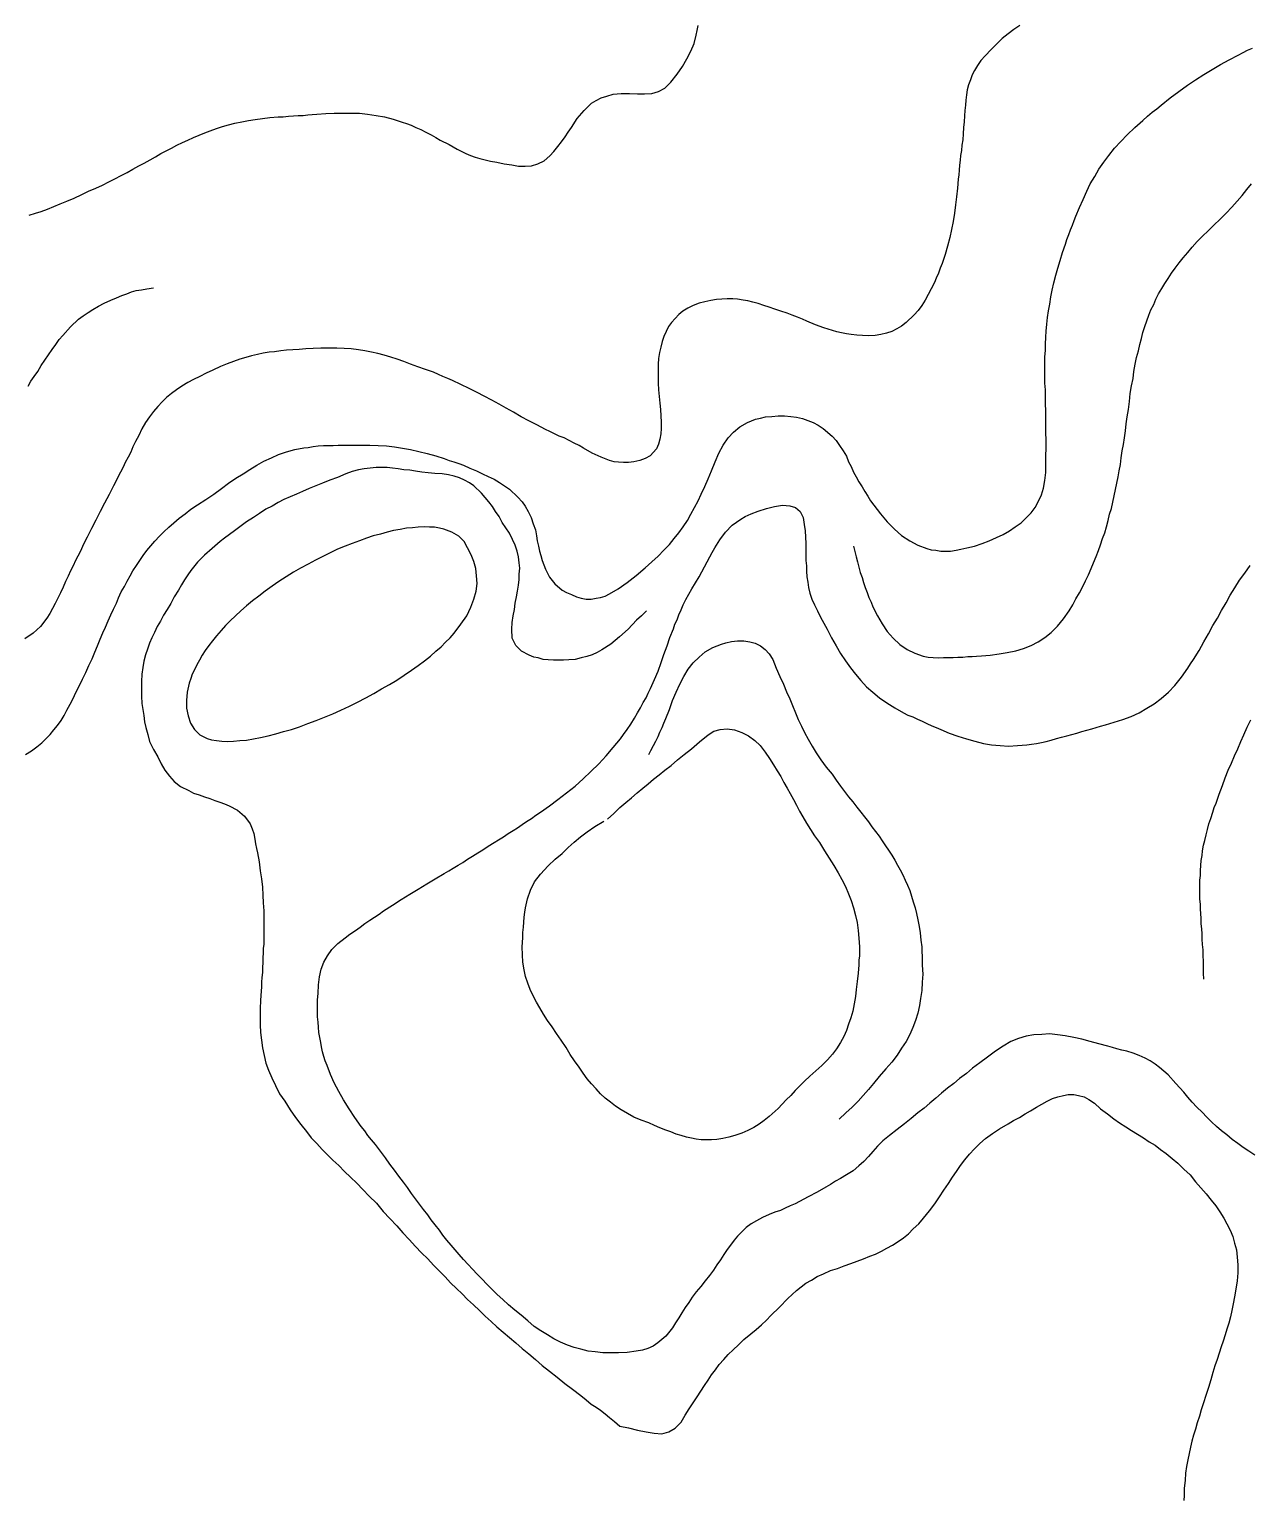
# Model space of a CAD drawing. Header units: inches. Extents: x 401374 to 405300, y 6332180 to 6336621.
# Drawn here: x 403869.3 to 404140.9, y 6333367.1 to 6333694.4 of the extents above; entities that cross this region are included whole.
import ezdxf

# ---------------------------------------------------------------- set-up
doc = ezdxf.new("R2010")
doc.units = ezdxf.units.IN
doc.header["$MEASUREMENT"] = 0

msp = doc.modelspace()

# ---------------------------------------------------------------- linework, layer by layer
for points in [[(404089.8, 6333695.3), (404088.5, 6333694.4), (404087.2, 6333693.5), (404085.9, 6333692.4), (404084.6, 6333691.2), (404083.4, 6333690), (404082.1, 6333688.6), (404081.1, 6333687.5), (404080.4, 6333686.4), (404079.7, 6333685.3), (404079.2, 6333684.3), (404078.8, 6333683.2), (404078.4, 6333682.1), (404078.1, 6333681), (404077.9, 6333679.9), (404077.8, 6333678.7), (404077.7, 6333677.6), (404077.6, 6333676.4), (404077.5, 6333675.2), (404077.4, 6333673.9), (404077.3, 6333672.6), (404077.2, 6333671.2), (404077.1, 6333669.9), (404076.9, 6333668.7), (404076.8, 6333667.5), (404076.6, 6333666.4), (404076.5, 6333665.3), (404076.4, 6333664.2), (404076.3, 6333663.1), (404076.2, 6333662.1), (404076.1, 6333661.1), (404075.9, 6333659.1), (404075.7, 6333657.2), (404075.5, 6333655.4), (404075.3, 6333653.5), (404075, 6333651.7), (404074.6, 6333649.9), (404074.2, 6333648.1), (404073.7, 6333646.2), (404073.2, 6333644.3), (404072.5, 6333642.3), (404072.1, 6333641.3), (404071.7, 6333640.2), (404071.2, 6333639.1), (404070.8, 6333638.1), (404070.1, 6333636.7), (404069.4, 6333635.4), (404068.7, 6333634.2), (404068, 6333633), (404067.2, 6333631.9), (404066.3, 6333630.9), (404064.5, 6333629.2), (404063.5, 6333628.4), (404062.4, 6333627.8), (404061.3, 6333627.2), (404060.1, 6333626.8), (404058.9, 6333626.5), (404057.6, 6333626.3), (404056.2, 6333626.2), (404054.8, 6333626.3), (404053.5, 6333626.4), (404052.3, 6333626.5), (404051.2, 6333626.7), (404050.1, 6333626.9), (404049.1, 6333627.1), (404048.1, 6333627.4), (404046.2, 6333628), (404044.3, 6333628.7), (404042.4, 6333629.5), (404041.4, 6333629.9), (404040.3, 6333630.4), (404039.1, 6333630.8), (404038, 6333631.3), (404036.6, 6333631.7), (404035.3, 6333632.2), (404034, 6333632.6), (404032.8, 6333633), (404031.6, 6333633.4), (404030.4, 6333633.7), (404029.3, 6333634), (404028.2, 6333634.2), (404027, 6333634.4), (404025.9, 6333634.5), (404024.7, 6333634.5), (404023.5, 6333634.4), (404022.3, 6333634.3), (404021, 6333634.1), (404019.7, 6333633.8), (404018.4, 6333633.5), (404017.1, 6333633), (404015.9, 6333632.4), (404014.8, 6333631.7), (404013.9, 6333631), (404012.3, 6333629.2), (404011.6, 6333628.3), (404011.1, 6333627.2), (404010.6, 6333626.1), (404010.2, 6333625), (404009.9, 6333623.7), (404009.6, 6333622.5), (404009.4, 6333621.2), (404009.3, 6333619.9), (404009.3, 6333618.5), (404009.3, 6333617.2), (404009.3, 6333615.7), (404009.4, 6333614.2), (404009.5, 6333612.7), (404009.7, 6333611.2), (404009.8, 6333609.8), (404009.9, 6333608.4), (404010, 6333607), (404010, 6333605.6), (404009.9, 6333604.4), (404009.7, 6333603.2), (404009.4, 6333602.1), (404008.9, 6333601.1), (404007.5, 6333599.5), (404006.4, 6333598.9), (404005.2, 6333598.5), (404003.9, 6333598.2), (404002.7, 6333598), (404001.6, 6333598), (404000.5, 6333598.1), (403999.5, 6333598.2), (403998.5, 6333598.5), (403996.6, 6333599.2), (403994.6, 6333600.1), (403992.7, 6333601.2), (403991.7, 6333601.8), (403990.6, 6333602.3), (403989.5, 6333602.9), (403988.4, 6333603.5), (403987.3, 6333603.9), (403986.2, 6333604.4), (403985.2, 6333604.9), (403984.2, 6333605.4), (403982.3, 6333606.4), (403980.5, 6333607.3), (403978.8, 6333608.2), (403977.1, 6333609.2), (403975.5, 6333610.1), (403973.9, 6333611), (403972.3, 6333611.9), (403970.6, 6333612.8), (403969, 6333613.6), (403967.2, 6333614.5), (403965.4, 6333615.4), (403963.5, 6333616.3), (403962.5, 6333616.7), (403961.4, 6333617.2), (403960.4, 6333617.6), (403959.3, 6333618.1), (403957.5, 6333618.7), (403955.8, 6333619.3), (403954.2, 6333619.9), (403952.7, 6333620.5), (403951.2, 6333621), (403949.8, 6333621.5), (403948.3, 6333621.9), (403946.9, 6333622.3), (403945.5, 6333622.6), (403944, 6333622.9), (403942.6, 6333623.1), (403941, 6333623.3), (403939.4, 6333623.4), (403937.8, 6333623.5), (403936, 6333623.5), (403934.2, 6333623.5), (403932.5, 6333623.4), (403930.9, 6333623.3), (403929.4, 6333623.2), (403928, 6333623.1), (403926.6, 6333623), (403925.3, 6333622.9), (403923.9, 6333622.7), (403922.7, 6333622.6), (403921.4, 6333622.4), (403920.1, 6333622.1), (403918.8, 6333621.8), (403917.5, 6333621.4), (403916.2, 6333621), (403914.8, 6333620.5), (403913.4, 6333620), (403911.9, 6333619.4), (403910.2, 6333618.6), (403908.7, 6333617.9), (403907.3, 6333617.2), (403905.9, 6333616.5), (403904.6, 6333615.8), (403903.3, 6333615), (403902.1, 6333614.2), (403901, 6333613.4), (403899.9, 6333612.5), (403898.9, 6333611.5), (403897.9, 6333610.5), (403897, 6333609.4), (403896.1, 6333608.2), (403895.2, 6333606.9), (403894.4, 6333605.5), (403893.7, 6333604), (403893, 6333602.7), (403892.4, 6333601.5), (403891.9, 6333600.3), (403891.3, 6333599.2), (403890.7, 6333598), (403890.2, 6333597), (403889.6, 6333595.9), (403889.1, 6333594.9), (403888.6, 6333593.8), (403888.1, 6333592.8), (403887.1, 6333590.9), (403886.1, 6333589), (403885.1, 6333587.1), (403884.1, 6333585.2), (403883.2, 6333583.3), (403882.2, 6333581.4), (403881.7, 6333580.4), (403881.2, 6333579.3), (403880.7, 6333578.3), (403880.1, 6333577.2), (403879.6, 6333576.2), (403879.1, 6333575), (403878.5, 6333573.9), (403878, 6333572.7), (403877.4, 6333571.5), (403876.9, 6333570.3), (403876.3, 6333569), (403875.7, 6333567.8), (403875.1, 6333566.6), (403874.5, 6333565.5), (403873.9, 6333564.4), (403873.2, 6333563.4), (403871.8, 6333561.5), (403870.2, 6333560), (403868.3, 6333558.8)], [(403869.3, 6333653.1), (403870.7, 6333653.5), (403872, 6333653.9), (403873.4, 6333654.4), (403874.8, 6333655), (403876.2, 6333655.6), (403877.7, 6333656.2), (403879.3, 6333656.9), (403881, 6333657.7), (403882.5, 6333658.4), (403884.1, 6333659.1), (403885.6, 6333659.8), (403887, 6333660.5), (403888.4, 6333661.2), (403889.8, 6333661.9), (403891.1, 6333662.6), (403892.4, 6333663.3), (403893.7, 6333664.1), (403894.9, 6333664.7), (403896.2, 6333665.4), (403897.4, 6333666.1), (403898.6, 6333666.8), (403899.8, 6333667.4), (403901, 6333668), (403902.2, 6333668.7), (403903.4, 6333669.3), (403904.6, 6333669.8), (403905.9, 6333670.4), (403907.1, 6333670.9), (403908.4, 6333671.4), (403909.6, 6333671.9), (403911, 6333672.4), (403912.3, 6333672.8), (403913.7, 6333673.2), (403915.1, 6333673.6), (403916.6, 6333673.9), (403918.1, 6333674.2), (403919.6, 6333674.4), (403921.2, 6333674.6), (403922.9, 6333674.8), (403924.7, 6333675), (403925.8, 6333675), (403927, 6333675.1), (403928.1, 6333675.2), (403929.2, 6333675.3), (403930.3, 6333675.3), (403931.3, 6333675.4), (403932.3, 6333675.5), (403933.3, 6333675.6), (403935.3, 6333675.7), (403937.2, 6333675.8), (403939.1, 6333675.8), (403941, 6333675.8), (403942.8, 6333675.8), (403944.6, 6333675.6), (403946.5, 6333675.3), (403948.4, 6333675), (403950.3, 6333674.5), (403952.3, 6333673.8), (403953.3, 6333673.5), (403954.3, 6333673.1), (403955.4, 6333672.6), (403956.5, 6333672.2), (403957.6, 6333671.6), (403958.8, 6333671), (403959.8, 6333670.4), (403960.8, 6333669.8), (403962.8, 6333668.8), (403964.6, 6333667.8), (403966.5, 6333666.8), (403967.5, 6333666.4), (403968.6, 6333666), (403969.6, 6333665.7), (403970.8, 6333665.4), (403972, 6333665.1), (403973.4, 6333664.9), (403975, 6333664.5), (403976.7, 6333664.3), (403978.2, 6333664), (403979.7, 6333664), (403981.1, 6333664.1), (403982.5, 6333664.5), (403983.9, 6333665.2), (403985.2, 6333666.3), (403986.1, 6333667.3), (403987, 6333668.4), (403987.8, 6333669.4), (403988.6, 6333670.5), (403989.3, 6333671.6), (403990, 6333672.6), (403991.3, 6333674.6), (403992.8, 6333676.4), (403994.5, 6333678), (403995.5, 6333678.6), (403996.6, 6333679.2), (403997.9, 6333679.6), (403999.3, 6333680), (404001.1, 6333680.2), (404002.9, 6333680.2), (404004.7, 6333680.1), (404006.3, 6333680.1), (404007.9, 6333680.2), (404009.4, 6333680.6), (404010.8, 6333681.4), (404012.1, 6333682.7), (404013.5, 6333684.5), (404014.7, 6333686.2), (404015.7, 6333687.9), (404016.6, 6333689.6), (404017.3, 6333691.3), (404017.8, 6333693.2), (404018, 6333694.2), (404018.2, 6333695.3)], [(403868.5, 6333533), (403869.8, 6333533.8), (403871, 6333534.7), (403872.1, 6333535.6), (403874, 6333537.5), (403874.8, 6333538.5), (403875.6, 6333539.5), (403876.4, 6333540.6), (403877.1, 6333541.7), (403877.7, 6333542.9), (403878.4, 6333544.2), (403879.1, 6333545.5), (403879.7, 6333546.8), (403880.4, 6333548.2), (403881.2, 6333549.8), (403881.9, 6333551.3), (403882.6, 6333552.8), (403883.3, 6333554.3), (403883.9, 6333555.8), (403884.5, 6333557.2), (403885.1, 6333558.7), (403885.7, 6333560.1), (403886.3, 6333561.4), (403886.9, 6333562.8), (403887.5, 6333564.1), (403888.1, 6333565.4), (403888.7, 6333566.7), (403889.2, 6333567.9), (403889.8, 6333569.2), (403890.5, 6333570.4), (403891.1, 6333571.6), (403891.8, 6333572.8), (403892.4, 6333573.9), (403893.2, 6333575.1), (403893.9, 6333576.2), (403894.7, 6333577.3), (403895.5, 6333578.4), (403896.4, 6333579.5), (403897.3, 6333580.5), (403898.3, 6333581.6), (403899.3, 6333582.6), (403900.4, 6333583.6), (403901.5, 6333584.6), (403902.7, 6333585.6), (403904, 6333586.6), (403905.3, 6333587.6), (403906.8, 6333588.6), (403908.6, 6333589.8), (403910.4, 6333591), (403912.1, 6333592.2), (403913.7, 6333593.4), (403915.3, 6333594.5), (403916.9, 6333595.5), (403918.4, 6333596.5), (403920, 6333597.4), (403921.5, 6333598.3), (403923.2, 6333599.1), (403924.8, 6333599.8), (403926.6, 6333600.4), (403928.4, 6333600.9), (403930.4, 6333601.3), (403931.4, 6333601.4), (403932.5, 6333601.6), (403933.6, 6333601.7), (403934.8, 6333601.8), (403935.9, 6333601.8), (403937, 6333601.8), (403938.1, 6333601.9), (403939.2, 6333601.9), (403940.2, 6333601.9), (403941.3, 6333601.9), (403943.2, 6333601.9), (403945.1, 6333601.9), (403947, 6333601.8), (403948.8, 6333601.7), (403950.6, 6333601.5), (403952.4, 6333601.2), (403954.2, 6333600.9), (403956, 6333600.5), (403957.9, 6333600), (403959.8, 6333599.5), (403961.7, 6333598.9), (403962.8, 6333598.5), (403963.8, 6333598.2), (403964.9, 6333597.8), (403966, 6333597.4), (403967.4, 6333596.8), (403968.9, 6333596.2), (403970.2, 6333595.5), (403971.5, 6333594.9), (403972.8, 6333594.3), (403974, 6333593.6), (403975.1, 6333592.8), (403976.2, 6333592.1), (403978.1, 6333590.3), (403979, 6333589.3), (403979.7, 6333588.3), (403980.4, 6333587.1), (403981, 6333585.8), (403981.5, 6333584.4), (403982, 6333583), (403982.2, 6333581.7), (403982.4, 6333580.6), (403982.7, 6333579.4), (403982.9, 6333578.3), (403983.2, 6333577.3), (403983.5, 6333576.2), (403984.2, 6333574.3), (403985.1, 6333572.5), (403986.3, 6333571), (403987.9, 6333569.6), (403988.9, 6333569.1), (403990, 6333568.6), (403991.1, 6333568.1), (403992.2, 6333567.8), (403993.3, 6333567.6), (403994.4, 6333567.6), (403995.5, 6333567.8), (403996.5, 6333568), (403997.5, 6333568.3), (403998.5, 6333568.8), (404000.4, 6333569.9), (404002.4, 6333571.3), (404004.4, 6333572.9), (404006.4, 6333574.6), (404007.9, 6333575.9), (404009.3, 6333577.2), (404010.6, 6333578.5), (404011.8, 6333579.8), (404012.9, 6333581.1), (404013.9, 6333582.4), (404014.9, 6333583.7), (404015.8, 6333585.1), (404016.6, 6333586.5), (404017.4, 6333588), (404018.2, 6333589.5), (404018.9, 6333591), (404019.7, 6333592.7), (404020.4, 6333594.4), (404021.2, 6333596.2), (404022, 6333598.2), (404022.8, 6333600.1), (404023.8, 6333601.9), (404024.9, 6333603.5), (404026.1, 6333604.8), (404027.5, 6333606), (404029.2, 6333606.9), (404031, 6333607.7), (404032.1, 6333607.9), (404033.2, 6333608.2), (404034.6, 6333608.3), (404036, 6333608.4), (404037.4, 6333608.4), (404038.8, 6333608.3), (404040.1, 6333608.1), (404041.4, 6333607.8), (404042.6, 6333607.4), (404043.8, 6333606.9), (404044.9, 6333606.3), (404046, 6333605.6), (404048, 6333603.9), (404048.9, 6333602.9), (404049.7, 6333601.8), (404050.5, 6333600.6), (404051.2, 6333599.4), (404051.7, 6333598.2), (404052.3, 6333597.1), (404052.8, 6333595.9), (404053.4, 6333594.8), (404054, 6333593.7), (404054.7, 6333592.6), (404055.3, 6333591.6), (404056, 6333590.5), (404056.6, 6333589.5), (404057.3, 6333588.5), (404058.8, 6333586.6), (404060.3, 6333584.8), (404061.9, 6333583.2), (404063.5, 6333581.8), (404065.3, 6333580.6), (404067.1, 6333579.6), (404069.1, 6333578.9), (404070.1, 6333578.6), (404071.1, 6333578.5), (404072.2, 6333578.3), (404073.3, 6333578.3), (404074.4, 6333578.3), (404075.6, 6333578.5), (404076.7, 6333578.7), (404078, 6333579), (404079.7, 6333579.4), (404081.4, 6333580), (404083, 6333580.6), (404084.6, 6333581.3), (404086.1, 6333582), (404087.5, 6333582.8), (404088.8, 6333583.7), (404090.1, 6333584.6), (404091.2, 6333585.7), (404092.3, 6333586.8), (404093.2, 6333588), (404093.9, 6333589.3), (404094.6, 6333590.8), (404095.1, 6333592.3), (404095.4, 6333594), (404095.6, 6333595.8), (404095.6, 6333597.6), (404095.6, 6333599.5), (404095.7, 6333601.2), (404095.7, 6333603), (404095.6, 6333604.7), (404095.6, 6333606.3), (404095.6, 6333607.9), (404095.6, 6333609.5), (404095.5, 6333611.1), (404095.5, 6333612.6), (404095.5, 6333614.2), (404095.4, 6333615.7), (404095.4, 6333617.1), (404095.4, 6333618.6), (404095.4, 6333620.1), (404095.4, 6333621.5), (404095.5, 6333623), (404095.5, 6333624.4), (404095.6, 6333625.9), (404095.7, 6333627.3), (404095.8, 6333628.8), (404096, 6333630.3), (404096.2, 6333631.8), (404096.5, 6333633.3), (404096.7, 6333634.9), (404097, 6333636.4), (404097.4, 6333638), (404097.8, 6333639.7), (404098.3, 6333641.3), (404098.8, 6333643), (404099.3, 6333644.8), (404100, 6333646.6), (404100.3, 6333647.7), (404100.7, 6333648.8), (404101.1, 6333649.8), (404101.5, 6333650.9), (404101.9, 6333651.9), (404102.3, 6333652.9), (404103.1, 6333654.8), (404103.9, 6333656.6), (404104.7, 6333658.4), (404105.5, 6333660.1), (404106.5, 6333661.7), (404107.4, 6333663.3), (404108.5, 6333664.9), (404109.6, 6333666.4), (404110.9, 6333668), (404112.3, 6333669.5), (404113.7, 6333671), (404115.4, 6333672.6), (404117.2, 6333674.2), (404118.2, 6333675.1), (404119.3, 6333676), (404120.3, 6333676.8), (404121.3, 6333677.6), (404123.3, 6333679.2), (404125.2, 6333680.6), (404127.1, 6333682), (404128.9, 6333683.2), (404130.8, 6333684.4), (404132.6, 6333685.5), (404134.5, 6333686.6), (404136.4, 6333687.7), (404138.4, 6333688.7), (404139.5, 6333689.3), (404140.5, 6333689.8), (404141.6, 6333690.3)], [(404052.8, 6333579.4), (404053.1, 6333578.2), (404053.4, 6333577), (404053.7, 6333575.9), (404054, 6333574.7), (404054.3, 6333573.5), (404054.7, 6333572.4), (404055, 6333571.3), (404055.4, 6333570.2), (404055.8, 6333569.1), (404056.2, 6333568), (404056.7, 6333566.9), (404057.1, 6333565.9), (404058.1, 6333563.9), (404059.2, 6333562.1), (404060.3, 6333560.4), (404061.6, 6333558.9), (404063.1, 6333557.5), (404064.7, 6333556.4), (404066.4, 6333555.6), (404068.3, 6333554.9), (404069.4, 6333554.7), (404070.5, 6333554.6), (404071.6, 6333554.5), (404072.8, 6333554.6), (404073.9, 6333554.6), (404075, 6333554.6), (404076, 6333554.7), (404077.1, 6333554.7), (404078.2, 6333554.8), (404079.2, 6333554.8), (404080.2, 6333554.9), (404081.3, 6333555), (404083.2, 6333555.1), (404085.2, 6333555.4), (404087, 6333555.7), (404088.9, 6333556.1), (404090.6, 6333556.6), (404092.3, 6333557.3), (404093.9, 6333558.1), (404095.4, 6333559.1), (404096.8, 6333560.2), (404098.2, 6333561.6), (404099.5, 6333563.2), (404100.8, 6333565), (404101.6, 6333566.3), (404102.3, 6333567.7), (404103.1, 6333569), (404103.8, 6333570.4), (404104.4, 6333571.7), (404105.1, 6333573), (404105.7, 6333574.4), (404106.2, 6333575.7), (404106.8, 6333577.1), (404107.3, 6333578.4), (404107.8, 6333579.7), (404108.2, 6333581.1), (404108.7, 6333582.4), (404109.1, 6333583.7), (404109.5, 6333585.1), (404109.8, 6333586.5), (404110.2, 6333587.8), (404110.5, 6333589.2), (404110.8, 6333590.6), (404111.1, 6333592), (404111.4, 6333593.4), (404111.7, 6333594.8), (404111.9, 6333596.2), (404112.2, 6333597.6), (404112.4, 6333599.1), (404112.6, 6333600.6), (404112.9, 6333602), (404113.1, 6333603.5), (404113.3, 6333605.1), (404113.5, 6333606.6), (404113.7, 6333608.2), (404114, 6333609.8), (404114.2, 6333611.6), (404114.4, 6333613.4), (404114.7, 6333615.1), (404115, 6333616.7), (404115.2, 6333618.3), (404115.5, 6333619.9), (404115.8, 6333621.4), (404116.2, 6333622.9), (404116.5, 6333624.3), (404116.9, 6333625.6), (404117.2, 6333627), (404117.6, 6333628.3), (404118.1, 6333629.6), (404118.5, 6333630.8), (404119, 6333632), (404119.6, 6333633.2), (404120.1, 6333634.4), (404120.7, 6333635.6), (404121.4, 6333636.8), (404122.1, 6333637.9), (404122.8, 6333639), (404123.6, 6333640.2), (404124.4, 6333641.3), (404125.3, 6333642.5), (404126.2, 6333643.6), (404127.2, 6333644.8), (404128.2, 6333646), (404129.3, 6333647.2), (404130.5, 6333648.4), (404131.7, 6333649.6), (404133, 6333650.9), (404134.4, 6333652.2), (404135.7, 6333653.5), (404137, 6333654.9), (404138.2, 6333656.2), (404139.3, 6333657.5), (404140.3, 6333658.8), (404141.4, 6333660.1)], [(403869.1, 6333615), (403869.7, 6333616.1), (403870.4, 6333617.2), (403871.2, 6333618.3), (403872, 6333619.6), (403872.8, 6333620.8), (403873.6, 6333622), (403874.4, 6333623.2), (403875.2, 6333624.3), (403876, 6333625.4), (403876.8, 6333626.3), (403878.5, 6333628.2), (403880.3, 6333629.9), (403881.3, 6333630.7), (403882.4, 6333631.4), (403883.5, 6333632.1), (403884.7, 6333632.8), (403886, 6333633.5), (403887.5, 6333634.2), (403888.7, 6333634.7), (403889.9, 6333635.2), (403891, 6333635.6), (403892.1, 6333636), (403893.1, 6333636.3), (403894.3, 6333636.5), (403895.5, 6333636.7), (403897, 6333636.9)], [(404006.7, 6333565), (404005.6, 6333563.9), (404004.5, 6333562.9), (404002.6, 6333560.9), (404000.7, 6333559.2), (403998.8, 6333557.6), (403996.8, 6333556.3), (403995.7, 6333555.7), (403994.6, 6333555.2), (403993.4, 6333554.8), (403992.2, 6333554.5), (403990.8, 6333554.2), (403989.4, 6333554.1), (403988.2, 6333554), (403987.1, 6333554), (403986, 6333554), (403984.8, 6333554.1), (403983.7, 6333554.2), (403982.6, 6333554.5), (403981.6, 6333554.7), (403980.6, 6333555.1), (403978.9, 6333556), (403977.6, 6333557.3), (403976.8, 6333558.9), (403976.7, 6333560.9), (403976.8, 6333562.4), (403977, 6333563.9), (403977.3, 6333565.3), (403977.5, 6333566.7), (403977.8, 6333568.1), (403978, 6333569.4), (403978.2, 6333570.7), (403978.4, 6333572), (403978.4, 6333573.2), (403978.5, 6333574.5), (403978.4, 6333575.7), (403978.2, 6333577), (403977.9, 6333578.3), (403977.5, 6333579.6), (403976.9, 6333580.9), (403976.2, 6333582.3), (403975.4, 6333583.5), (403974.6, 6333584.7), (403973.9, 6333586), (403973.1, 6333587.1), (403972.4, 6333588.2), (403971.6, 6333589.3), (403970, 6333591.2), (403968.3, 6333592.8), (403967.3, 6333593.5), (403966.2, 6333594.1), (403965.1, 6333594.6), (403963.9, 6333595), (403962.6, 6333595.3), (403961.2, 6333595.5), (403959.6, 6333595.6), (403958.1, 6333595.7), (403956.7, 6333595.9), (403955.3, 6333596.1), (403954, 6333596.3), (403952.7, 6333596.4), (403951.4, 6333596.6), (403950.2, 6333596.8), (403949, 6333596.9), (403947.7, 6333596.9), (403946.5, 6333596.9), (403945.2, 6333596.8), (403943.9, 6333596.6), (403942.6, 6333596.4), (403941.2, 6333596), (403939.8, 6333595.5), (403937.9, 6333594.7), (403936.2, 6333594.1), (403934.6, 6333593.4), (403933.1, 6333592.8), (403931.6, 6333592.2), (403930.1, 6333591.6), (403928.8, 6333591), (403927.4, 6333590.4), (403926, 6333589.8), (403924.7, 6333589.1), (403923.4, 6333588.3), (403922, 6333587.6), (403920.6, 6333586.7), (403919.2, 6333585.8), (403917.7, 6333584.8), (403916.2, 6333583.7), (403915, 6333582.8), (403913.9, 6333582), (403912.8, 6333581.2), (403911.8, 6333580.4), (403910, 6333578.9), (403908.3, 6333577.4), (403906.8, 6333575.8), (403905.3, 6333574), (403904.6, 6333573), (403903.9, 6333571.9), (403903.2, 6333570.8), (403902.5, 6333569.6), (403901.6, 6333568.1), (403900.8, 6333566.6), (403900, 6333565.3), (403899.2, 6333564), (403898.5, 6333562.7), (403897.8, 6333561.5), (403897.2, 6333560.2), (403896.6, 6333559), (403896.1, 6333557.8), (403895.6, 6333556.5), (403895.2, 6333555.2), (403894.8, 6333553.8), (403894.6, 6333552.4), (403894.4, 6333550.9), (403894.3, 6333549.3), (403894.3, 6333547.7), (403894.3, 6333546), (403894.4, 6333544.4), (403894.6, 6333543), (403894.8, 6333541.7), (403895, 6333540.3), (403895.3, 6333539), (403895.7, 6333537.5), (403896.1, 6333535.9)], [(404142.1, 6333443.8), (404140.8, 6333444.7), (404139.5, 6333445.5), (404138.3, 6333446.4), (404137.1, 6333447.3), (404135.9, 6333448.3), (404134.7, 6333449.2), (404133.6, 6333450.2), (404132.5, 6333451.2), (404131.4, 6333452.3), (404130.4, 6333453.4), (404129.2, 6333454.5), (404128.2, 6333455.6), (404127.2, 6333456.7), (404126.3, 6333457.8), (404125.4, 6333458.8), (404124.5, 6333459.8), (404122.8, 6333461.7), (404120.9, 6333463.3), (404119.9, 6333464.1), (404118.8, 6333464.8), (404117.7, 6333465.4), (404116.4, 6333466), (404115, 6333466.5), (404113.6, 6333467), (404112.5, 6333467.2), (404111.4, 6333467.5), (404110.4, 6333467.8), (404109.4, 6333468.1), (404107.4, 6333468.6), (404105.5, 6333469.1), (404103.6, 6333469.6), (404101.8, 6333470), (404099.9, 6333470.4), (404098.2, 6333470.6), (404096.4, 6333470.8), (404094.7, 6333470.7), (404092.9, 6333470.6), (404091.2, 6333470.3), (404089.5, 6333469.8), (404087.8, 6333469.1), (404086.1, 6333468.1), (404084.4, 6333467), (404082.6, 6333465.6), (404080.9, 6333464.4), (404079.3, 6333463.2), (404077.9, 6333462), (404076.4, 6333460.9), (404075.1, 6333459.8), (404073.7, 6333458.7), (404072.4, 6333457.6), (404071.1, 6333456.5), (404069.8, 6333455.4), (404068.5, 6333454.3), (404067.1, 6333453.2), (404065.6, 6333452), (404064.1, 6333450.8), (404062.5, 6333449.5), (404060.8, 6333448.2), (404059.3, 6333447), (404058.1, 6333445.8), (404057.1, 6333444.6), (404056.1, 6333443.5), (404055.1, 6333442.4), (404054, 6333441.4), (404052.7, 6333440.3), (404051.2, 6333439.4), (404049.9, 6333438.6), (404048.8, 6333438), (404047.7, 6333437.3), (404046.6, 6333436.7), (404044.7, 6333435.6), (404042.7, 6333434.5), (404040.8, 6333433.5), (404039.8, 6333433), (404038.7, 6333432.5), (404037.6, 6333432), (404036.5, 6333431.5), (404035.3, 6333431.1), (404034, 6333430.6), (404032.5, 6333429.9), (404031.2, 6333429.2), (404030, 6333428.5), (404028.9, 6333427.7), (404027, 6333425.8), (404026.2, 6333424.9), (404025.4, 6333423.8), (404024.7, 6333422.8), (404023.9, 6333421.7), (404023.2, 6333420.5), (404022.4, 6333419.4), (404021.6, 6333418.2), (404020.7, 6333417), (404019.8, 6333415.8), (404018.8, 6333414.6), (404017.8, 6333413.4), (404016.9, 6333412.2), (404016.1, 6333411), (404015.3, 6333409.9), (404014.6, 6333408.7), (404013.9, 6333407.6), (404013.2, 6333406.5), (404012.5, 6333405.4), (404011, 6333403.5), (404009.2, 6333402), (404008.2, 6333401.3), (404007, 6333400.8), (404005.8, 6333400.4), (404004.4, 6333400.2), (404002.4, 6333399.9), (404000.5, 6333399.8), (403998.7, 6333399.8), (403997, 6333399.8), (403995.3, 6333400), (403993.7, 6333400.2), (403992.1, 6333400.6), (403990.6, 6333401), (403989.1, 6333401.5), (403987.6, 6333402.2), (403986.1, 6333402.9), (403984.7, 6333403.8), (403983.2, 6333404.7), (403981.7, 6333405.7), (403980.3, 6333406.9), (403978.8, 6333408.2), (403977.4, 6333409.3), (403976, 6333410.5), (403974.7, 6333411.7), (403973.5, 6333412.8), (403972.3, 6333414), (403971.2, 6333415.1), (403970.1, 6333416.2), (403969, 6333417.3), (403968, 6333418.4), (403967, 6333419.5), (403966, 6333420.6), (403965, 6333421.7), (403964.1, 6333422.7), (403963.2, 6333423.8), (403962.3, 6333424.9), (403961.4, 6333426), (403960.6, 6333427.1), (403959.7, 6333428.3), (403958.8, 6333429.4), (403958, 6333430.5), (403957.1, 6333431.7), (403956.2, 6333432.9), (403955.3, 6333434.1), (403954.4, 6333435.3), (403953.5, 6333436.6), (403952.6, 6333437.8), (403951.6, 6333439.1), (403950.6, 6333440.5), (403949.6, 6333441.8), (403948.6, 6333443.2), (403947.5, 6333444.7), (403946.4, 6333446.2), (403945.5, 6333447.2), (403944.7, 6333448.2), (403944, 6333449.2), (403943.2, 6333450.2), (403941.8, 6333452.2), (403940.5, 6333454.1), (403939.3, 6333456.1), (403938.2, 6333458), (403937.2, 6333459.9), (403936.4, 6333461.8), (403935.6, 6333463.8), (403935.2, 6333464.8), (403934.9, 6333465.8), (403934.6, 6333466.8), (403934.4, 6333467.9), (403934.2, 6333468.9), (403934, 6333470), (403933.8, 6333471.1), (403933.7, 6333472.3), (403933.6, 6333473.4), (403933.5, 6333474.6), (403933.5, 6333475.9), (403933.5, 6333477.1), (403933.5, 6333478.4), (403933.6, 6333479.8), (403933.7, 6333481.7), (403933.9, 6333483.5), (403934.3, 6333485.2), (403934.9, 6333486.8), (403935.7, 6333488.2), (403936.7, 6333489.6), (403938, 6333490.9), (403939.6, 6333492.2), (403940.7, 6333493), (403941.9, 6333493.8), (403943, 6333494.6), (403944, 6333495.4), (403945.1, 6333496.1), (403946.2, 6333496.8), (403947.2, 6333497.5), (403948.2, 6333498.2), (403950.2, 6333499.5), (403952.1, 6333500.7), (403954, 6333501.9), (403955.9, 6333503), (403957.8, 6333504.2), (403959.7, 6333505.3), (403961.7, 6333506.5), (403962.7, 6333507.1), (403963.7, 6333507.7), (403964.8, 6333508.4), (403965.8, 6333509), (403966.9, 6333509.7), (403968, 6333510.4), (403969.2, 6333511.1), (403970.3, 6333511.8), (403971.5, 6333512.6), (403972.8, 6333513.4), (403973.8, 6333514), (403974.9, 6333514.7), (403975.9, 6333515.4), (403977, 6333516.1), (403978, 6333516.7), (403979, 6333517.4), (403980, 6333518.1), (403981.1, 6333518.8), (403982.1, 6333519.5), (403983.1, 6333520.2), (403985.1, 6333521.6), (403987, 6333523), (403988.9, 6333524.5), (403990.8, 6333526), (403992.6, 6333527.6), (403994.3, 6333529.2), (403996.1, 6333530.9), (403997.7, 6333532.7), (403999.3, 6333534.6), (404000.9, 6333536.5), (404001.6, 6333537.5), (404002.4, 6333538.6), (404003.2, 6333539.8), (404004, 6333541.1), (404004.7, 6333542.3), (404005.4, 6333543.4), (404006, 6333544.6), (404006.6, 6333545.6), (404007.1, 6333546.7), (404007.6, 6333547.7), (404008.5, 6333549.7), (404009.3, 6333551.6), (404010, 6333553.5), (404010.6, 6333555.3), (404011.3, 6333557.2), (404011.9, 6333559.1), (404012.7, 6333561), (404013, 6333562), (404013.5, 6333563), (404013.9, 6333564.1), (404014.4, 6333565.2), (404014.9, 6333566.3), (404015.5, 6333567.5), (404016.1, 6333568.7), (404016.8, 6333569.9), (404017.6, 6333571.2), (404018.4, 6333572.6), (404019, 6333573.7), (404019.6, 6333574.8), (404020.2, 6333575.9), (404020.8, 6333577), (404021.3, 6333578), (404021.9, 6333579), (404023, 6333580.8), (404024.3, 6333582.5), (404025.8, 6333584.1), (404027.7, 6333585.4), (404028.7, 6333586), (404030, 6333586.6), (404031.6, 6333587.2), (404033.4, 6333587.8), (404035.2, 6333588.2), (404037, 6333588.5), (404038.6, 6333588.4), (404039.9, 6333588), (404040.9, 6333587.1), (404041.6, 6333585.8), (404041.8, 6333584.2), (404042, 6333582.8), (404042.1, 6333581.4), (404042.2, 6333580), (404042.2, 6333578.7), (404042.2, 6333577.5), (404042.2, 6333576.2), (404042.3, 6333575), (404042.3, 6333573.8), (404042.4, 6333572.6), (404042.6, 6333571.4), (404042.8, 6333570.2), (404043.1, 6333568.9), (404043.5, 6333567.6), (404044.1, 6333566.3), (404044.8, 6333565), (404045.3, 6333563.9), (404045.8, 6333562.9), (404046.9, 6333560.9), (404047.9, 6333559), (404048.9, 6333557.2), (404049.9, 6333555.5), (404051, 6333553.9), (404052.1, 6333552.3), (404053.2, 6333550.9), (404054.4, 6333549.5), (404055.7, 6333548.1), (404057.1, 6333546.9), (404058.6, 6333545.6), (404060.2, 6333544.5), (404062, 6333543.4), (404063.9, 6333542.3), (404064.9, 6333541.8), (404066, 6333541.4), (404067, 6333540.9), (404068.1, 6333540.4), (404069.1, 6333539.9), (404070.2, 6333539.4), (404071.2, 6333539), (404072.2, 6333538.6), (404074.1, 6333537.8), (404076, 6333537.1), (404077.9, 6333536.5), (404079.8, 6333536), (404081.7, 6333535.5), (404083.5, 6333535.2), (404085.4, 6333535), (404087.3, 6333534.9), (404089.3, 6333535), (404090.3, 6333535.1), (404091.4, 6333535.2), (404092.4, 6333535.3), (404093.5, 6333535.5), (404094.6, 6333535.7), (404095.7, 6333535.9), (404096.8, 6333536.2), (404098, 6333536.6), (404099.1, 6333536.9), (404100.3, 6333537.2), (404101.4, 6333537.5), (404102.5, 6333537.8), (404103.6, 6333538.1), (404104.7, 6333538.4), (404105.8, 6333538.7), (404106.8, 6333539), (404107.8, 6333539.3), (404108.9, 6333539.6), (404110.8, 6333540.2), (404112.7, 6333540.8), (404114.6, 6333541.5), (404116.4, 6333542.3), (404118.1, 6333543.3), (404119.7, 6333544.3), (404121.3, 6333545.5), (404122.9, 6333546.9), (404124.3, 6333548.4), (404125.8, 6333550.2), (404127.2, 6333552.2), (404127.8, 6333553.2), (404128.5, 6333554.2), (404129.7, 6333556.2), (404130.8, 6333558.1), (404131.8, 6333559.9), (404132.8, 6333561.7), (404133.8, 6333563.4), (404134.7, 6333565.1), (404135.7, 6333566.8), (404136.6, 6333568.5), (404137.7, 6333570.1), (404138.7, 6333571.8), (404139.9, 6333573.4), (404141.1, 6333575.1)], [(403966.1, 6333580.4), (403964.9, 6333581.6), (403963.4, 6333582.5), (403961.6, 6333583.2), (403960.6, 6333583.4), (403959.5, 6333583.6), (403958.4, 6333583.6), (403957.2, 6333583.7), (403955.9, 6333583.6), (403954.6, 6333583.5), (403953.3, 6333583.4), (403951.9, 6333583.1), (403950.4, 6333582.9), (403949, 6333582.5), (403947.5, 6333582.1), (403945.9, 6333581.7), (403944.4, 6333581.2), (403942.8, 6333580.6), (403941.2, 6333580), (403939.6, 6333579.4), (403937.9, 6333578.7), (403936.3, 6333577.9), (403934.7, 6333577.1), (403933, 6333576.3), (403931.4, 6333575.4), (403929.7, 6333574.5), (403928.1, 6333573.6), (403926.5, 6333572.6), (403924.9, 6333571.5), (403923.4, 6333570.5), (403921.8, 6333569.4), (403920.4, 6333568.3), (403919, 6333567.2), (403917.7, 6333566.1), (403916.4, 6333565), (403915.2, 6333563.9), (403914, 6333562.8), (403913, 6333561.7), (403912, 6333560.6), (403911, 6333559.4), (403910.1, 6333558.3), (403909.3, 6333557.3), (403908.5, 6333556.2), (403907.8, 6333555.1), (403907.2, 6333554), (403906.6, 6333553), (403906.1, 6333551.9), (403905.6, 6333550.9), (403905.3, 6333549.9), (403904.9, 6333548.9), (403904.5, 6333546.9), (403904.3, 6333545), (403904.3, 6333543.3), (403904.7, 6333541.6), (403905.2, 6333540), (403906.1, 6333538.6), (403907.3, 6333537.4), (403908.9, 6333536.6), (403909.9, 6333536.3), (403911, 6333536.1), (403912.2, 6333536), (403913.4, 6333535.9), (403914.8, 6333536), (403916.2, 6333536.1), (403917.7, 6333536.2), (403919.2, 6333536.5), (403920.8, 6333536.8), (403922.5, 6333537.2), (403924.2, 6333537.6), (403925.9, 6333538.1), (403927.7, 6333538.6), (403929.5, 6333539.2), (403931.3, 6333539.9), (403933.2, 6333540.6), (403935, 6333541.3), (403936.9, 6333542.1), (403938.7, 6333542.9), (403940.6, 6333543.8), (403942.4, 6333544.7), (403944.2, 6333545.6), (403946, 6333546.6), (403947.7, 6333547.6), (403949.5, 6333548.6), (403951.1, 6333549.6), (403952.8, 6333550.7), (403954.4, 6333551.8), (403955.9, 6333552.8), (403957.3, 6333553.9), (403958.6, 6333554.9), (403959.8, 6333556), (403961, 6333557), (403962, 6333558), (403963, 6333559), (403963.9, 6333560), (403965.4, 6333562), (403966.7, 6333563.9), (403967.6, 6333565.8), (403968.3, 6333567.6), (403968.8, 6333569.4), (403969, 6333571.1), (403968.9, 6333572.8), (403968.7, 6333574.4), (403968.3, 6333576), (403967.7, 6333577.5), (403966.9, 6333579), (403966.1, 6333580.4)], [(404007.2, 6333533), (404007.7, 6333533.9), (404008.3, 6333535), (404008.8, 6333536), (404009.3, 6333537), (404009.7, 6333538), (404010.2, 6333539), (404010.6, 6333540), (404011, 6333541), (404011.8, 6333543), (404012.5, 6333545), (404013.3, 6333546.9), (404014.1, 6333548.7), (404015, 6333550.4), (404016, 6333552), (404017.1, 6333553.4), (404018.4, 6333554.7), (404019.8, 6333555.9), (404021.5, 6333556.8), (404023.4, 6333557.6), (404024.4, 6333557.9), (404025.6, 6333558.2), (404027, 6333558.3), (404028.4, 6333558.3), (404029.7, 6333558.1), (404030.9, 6333557.8), (404032.1, 6333557.2), (404033.1, 6333556.4), (404034, 6333555.4), (404034.8, 6333554.2), (404035.6, 6333552.2), (404036.4, 6333550.4), (404037.2, 6333548.7), (404037.9, 6333547), (404038.6, 6333545.4), (404039.2, 6333543.9), (404039.9, 6333542.3), (404040.5, 6333540.8), (404041.2, 6333539.3), (404041.9, 6333537.9), (404042.7, 6333536.4), (404043.6, 6333534.9), (404044.5, 6333533.4), (404045.5, 6333531.8), (404046.7, 6333530.2), (404048, 6333528.6), (404048.9, 6333527.3), (404049.9, 6333526), (404050.8, 6333524.8), (404051.7, 6333523.6), (404052.6, 6333522.5), (404053.5, 6333521.3), (404054.4, 6333520.2), (404055.2, 6333519.1), (404056.1, 6333518), (404056.9, 6333516.9), (404057.7, 6333515.9), (404058.5, 6333514.8), (404059.2, 6333513.8), (404059.9, 6333512.7), (404060.6, 6333511.7), (404061.3, 6333510.6), (404062, 6333509.5), (404062.6, 6333508.4), (404063.2, 6333507.3), (404063.8, 6333506.2), (404064.3, 6333505), (404064.8, 6333503.9), (404065.3, 6333502.7), (404065.7, 6333501.5), (404066.1, 6333500.2), (404066.5, 6333498.9), (404066.8, 6333497.6), (404067.1, 6333496.2), (404067.4, 6333494.7), (404067.6, 6333493.3), (404067.8, 6333491.7), (404068, 6333490.2), (404068, 6333489.1), (404068.1, 6333488.1), (404068.1, 6333487), (404068.1, 6333486.1), (404068.2, 6333484.1), (404068.1, 6333482.3), (404068, 6333480.5), (404067.7, 6333478.7), (404067.5, 6333477.1), (404067.1, 6333475.4), (404066.6, 6333473.8), (404066, 6333472.2), (404065.3, 6333470.7), (404064.5, 6333469.1), (404063.5, 6333467.6), (404062.5, 6333466.1), (404061.3, 6333464.5), (404060, 6333463), (404058.5, 6333461.3), (404057.2, 6333459.8), (404056.1, 6333458.4), (404054.9, 6333457.1), (404053.8, 6333455.8), (404052.5, 6333454.5), (404051.1, 6333453.2), (404049.6, 6333451.8)], [(404130.8, 6333483), (404130.7, 6333484.3), (404130.7, 6333485.7), (404130.7, 6333487), (404130.6, 6333488.2), (404130.6, 6333489.5), (404130.5, 6333490.7), (404130.4, 6333491.9), (404130.4, 6333493.1), (404130.3, 6333494.2), (404130.2, 6333495.3), (404130.2, 6333496.5), (404130.1, 6333497.6), (404130, 6333498.6), (404130, 6333499.7), (404129.9, 6333500.8), (404129.9, 6333501.9), (404129.9, 6333502.9), (404129.9, 6333504), (404129.9, 6333505), (404130, 6333506.1), (404130, 6333507.2), (404130.1, 6333508.3), (404130.2, 6333509.4), (404130.4, 6333510.5), (404130.5, 6333511.6), (404130.7, 6333512.8), (404131, 6333513.9), (404131.3, 6333515.1), (404131.6, 6333516.3), (404131.9, 6333517.6), (404132.3, 6333518.8), (404132.8, 6333520.2), (404133.1, 6333521.2), (404133.5, 6333522.2), (404134.2, 6333524.2), (404134.9, 6333526.1), (404135.5, 6333527.8), (404136.2, 6333529.5), (404136.9, 6333531.1), (404137.6, 6333532.7), (404138.3, 6333534.3), (404139, 6333535.9), (404139.7, 6333537.4), (404140.4, 6333539.1), (404141.2, 6333540.7)], [(403896.1, 6333535.9), (403897, 6333534.1), (403897.9, 6333532.5), (403898.7, 6333530.9), (403899.5, 6333529.5), (403900.5, 6333528.2), (403901.6, 6333527), (403903, 6333525.9), (403904.8, 6333525), (403905.9, 6333524.4), (403907.1, 6333524), (403908.3, 6333523.6), (403909.5, 6333523.2), (403910.6, 6333522.8), (403911.7, 6333522.4), (403912.8, 6333522), (403913.8, 6333521.6), (403915.7, 6333520.6), (403917.2, 6333519.3), (403918.5, 6333517.6), (403918.9, 6333516.5), (403919.3, 6333515.4), (403919.5, 6333514.2), (403919.7, 6333513.1), (403919.9, 6333512.1), (403920.1, 6333511.1), (403920.5, 6333509.1), (403920.7, 6333507.1), (403921, 6333505.3), (403921.2, 6333503.5), (403921.3, 6333501.7), (403921.4, 6333500), (403921.5, 6333498.2), (403921.5, 6333496.4), (403921.5, 6333494.6), (403921.5, 6333492.8), (403921.5, 6333490.8), (403921.4, 6333489.8), (403921.4, 6333488.8), (403921.3, 6333487.8), (403921.3, 6333486.7), (403921.2, 6333485.6), (403921.2, 6333484.5), (403921.1, 6333483.4), (403921, 6333482.3), (403921, 6333481.3), (403920.9, 6333480.3), (403920.8, 6333478.3), (403920.7, 6333476.4), (403920.7, 6333474.6), (403920.7, 6333472.8), (403920.8, 6333471.1), (403921, 6333469.4), (403921.2, 6333467.7), (403921.6, 6333466), (403922, 6333464.3), (403922.6, 6333462.7), (403923.3, 6333461), (403924.1, 6333459.3), (403925, 6333457.5), (403926.2, 6333455.8), (403927.4, 6333453.9), (403928.6, 6333452.2), (403929.8, 6333450.6), (403931, 6333449.1), (403932.1, 6333447.7), (403933.3, 6333446.4), (403934.5, 6333445.1), (403935.7, 6333443.9), (403936.9, 6333442.7), (403938.2, 6333441.5), (403939.5, 6333440.2), (403940.8, 6333438.9), (403942.2, 6333437.6), (403943.6, 6333436.2), (403945, 6333434.7), (403946.6, 6333433.1), (403948.1, 6333431.3), (403949.6, 6333429.7), (403951.1, 6333428.1), (403952.5, 6333426.5), (403953.9, 6333425), (403955.3, 6333423.5), (403956.6, 6333422.1), (403958, 6333420.7), (403959.3, 6333419.3), (403960.6, 6333418), (403961.9, 6333416.7), (403963.1, 6333415.4), (403964.4, 6333414.1), (403965.7, 6333412.9), (403966.9, 6333411.7), (403968.2, 6333410.5), (403969.5, 6333409.2), (403970.8, 6333408), (403972.1, 6333406.8), (403973.4, 6333405.6), (403974.8, 6333404.4), (403976.2, 6333403.2), (403977.6, 6333402), (403979, 6333400.8), (403980.5, 6333399.6), (403982, 6333398.3), (403983.5, 6333397), (403985.1, 6333395.7), (403986.8, 6333394.4), (403988.5, 6333393), (403990.2, 6333391.7), (403992.1, 6333390.3), (403993.3, 6333389.3), (403994.4, 6333388.4), (403995.5, 6333387.7), (403996.5, 6333387), (403997.5, 6333386.2), (403998.5, 6333385.4), (403999.6, 6333384.5), (404000.8, 6333383.5)], [(403998, 6333518.6), (403999.4, 6333519.9), (404000.8, 6333521.2), (404002.1, 6333522.3), (404003.4, 6333523.4), (404004.6, 6333524.5), (404005.9, 6333525.5), (404007.1, 6333526.5), (404008.3, 6333527.5), (404009.5, 6333528.5), (404010.8, 6333529.5), (404012.2, 6333530.6), (404013.6, 6333531.8), (404015.1, 6333533), (404016.7, 6333534.3), (404018.5, 6333535.8), (404020.4, 6333537.4), (404021.7, 6333538.2), (404023.1, 6333538.6), (404024.7, 6333538.7), (404026.3, 6333538.5), (404027.9, 6333537.9), (404029.4, 6333537.2), (404030.8, 6333536.1), (404032, 6333535), (404033.1, 6333533.5), (404034.1, 6333532.1), (404035, 6333530.7), (404035.8, 6333529.4), (404036.6, 6333528.1), (404037.3, 6333526.8), (404038, 6333525.5), (404038.7, 6333524.3), (404039.4, 6333523), (404040.1, 6333521.7), (404040.8, 6333520.4), (404041.5, 6333519.1), (404042.3, 6333517.7), (404043.2, 6333516.3), (404044.1, 6333514.9), (404045.2, 6333513.4), (404046.3, 6333511.6), (404047.4, 6333509.9), (404048.4, 6333508.3), (404049.4, 6333506.7), (404050.2, 6333505.2), (404051, 6333503.6), (404051.7, 6333502), (404052.3, 6333500.5), (404052.8, 6333498.9), (404053.2, 6333497.2), (404053.6, 6333495.6), (404053.8, 6333493.8), (404054, 6333492.1), (404054.1, 6333490.2), (404054.1, 6333488.2), (404054, 6333487.2), (404054, 6333486.2), (404053.8, 6333484.3), (404053.6, 6333482.5), (404053.4, 6333480.7), (404053.2, 6333479.1), (404052.9, 6333477.5), (404052.6, 6333475.9), (404052.2, 6333474.4), (404051.7, 6333473), (404051.2, 6333471.6), (404050.6, 6333470.2), (404049.9, 6333468.9), (404049, 6333467.5), (404048.1, 6333466.3), (404047, 6333465), (404045.7, 6333463.8), (404044.4, 6333462.6), (404043.1, 6333461.4), (404041.9, 6333460.3), (404040.8, 6333459.2), (404039.8, 6333458.2), (404038.8, 6333457.1), (404037.8, 6333456.1), (404036, 6333454.2), (404034, 6333452.4), (404032.9, 6333451.5), (404031.8, 6333450.7), (404030.6, 6333450), (404029.3, 6333449.3), (404027.9, 6333448.7), (404026.4, 6333448.2), (404025, 6333447.8), (404023.7, 6333447.5), (404022.4, 6333447.3), (404021.2, 6333447.2), (404020.1, 6333447.2), (404018.9, 6333447.2), (404017.8, 6333447.4), (404016.7, 6333447.6), (404015.6, 6333447.8), (404014.4, 6333448.2), (404013.3, 6333448.5), (404012.1, 6333449), (404011, 6333449.4), (404009.7, 6333449.9), (404008.5, 6333450.4), (404007.2, 6333451), (404005.5, 6333451.6), (404003.9, 6333452.3), (404002.5, 6333453.1), (404001.1, 6333453.9), (403999.8, 6333454.7), (403998.7, 6333455.6), (403997.5, 6333456.5), (403996.5, 6333457.5), (403995.5, 6333458.6), (403994.5, 6333459.7), (403993.5, 6333460.8), (403992.6, 6333462.1), (403991.7, 6333463.4), (403990.7, 6333464.8), (403989.7, 6333466.2), (403988.8, 6333467.8), (403987.7, 6333469.4), (403986.7, 6333470.9), (403985.7, 6333472.4), (403984.7, 6333473.8), (403983.8, 6333475.2), (403983, 6333476.6), (403982.2, 6333477.9), (403981.5, 6333479.3), (403980.8, 6333480.7), (403980.3, 6333482.1), (403979.8, 6333483.6), (403979.5, 6333485.1), (403979.2, 6333486.8), (403979.1, 6333488.4), (403979, 6333490.2), (403979.2, 6333492.2), (403979.2, 6333493.4), (403979.3, 6333494.6), (403979.4, 6333495.7), (403979.5, 6333496.8), (403979.6, 6333497.9), (403979.8, 6333498.9), (403980.2, 6333500.9), (403980.9, 6333502.8), (403981.8, 6333504.7), (403983.1, 6333506.4), (403984.8, 6333508.2), (403986.4, 6333509.7), (403987.9, 6333511), (403989.3, 6333512.3), (403990.6, 6333513.5), (403992, 6333514.7), (403993.5, 6333515.8), (403995.2, 6333517), (403997.2, 6333518.2)], [(404000.8, 6333383.5), (404002.7, 6333383.1), (404004.7, 6333382.6), (404006.6, 6333382.2), (404008.4, 6333381.9), (404010.1, 6333381.8), (404011.7, 6333382.2), (404013.1, 6333383), (404014.4, 6333384.4), (404015.3, 6333385.9), (404016.2, 6333387.3), (404017.1, 6333388.7), (404018, 6333390), (404018.8, 6333391.3), (404019.6, 6333392.5), (404020.4, 6333393.7), (404021.2, 6333394.9), (404022.1, 6333396), (404022.9, 6333397.2), (404023.9, 6333398.3), (404024.9, 6333399.4), (404026, 6333400.5), (404027.2, 6333401.6), (404028.4, 6333402.8), (404029.9, 6333404), (404031.1, 6333405), (404032.3, 6333406), (404033.4, 6333407.1), (404034.4, 6333408.1), (404036.3, 6333410), (404038.2, 6333411.9), (404040.1, 6333413.7), (404041.1, 6333414.5), (404042.2, 6333415.3), (404043.4, 6333416), (404044.7, 6333416.8), (404046.1, 6333417.4), (404047.7, 6333418.1), (404049.2, 6333418.6), (404050.7, 6333419.2), (404052.2, 6333419.7), (404053.6, 6333420.2), (404055, 6333420.7), (404056.4, 6333421.3), (404057.7, 6333421.8), (404059, 6333422.4), (404060.2, 6333423.1), (404061.5, 6333423.8), (404062.7, 6333424.6), (404063.9, 6333425.4), (404065, 6333426.3), (404066.1, 6333427.4), (404067.3, 6333428.5), (404068.4, 6333429.8), (404069.7, 6333431.4), (404070.9, 6333433), (404071.9, 6333434.5), (404072.9, 6333436), (404073.9, 6333437.5), (404074.8, 6333438.9), (404075.7, 6333440.2), (404076.6, 6333441.5), (404077.6, 6333442.8), (404078.6, 6333444), (404079.7, 6333445.2), (404080.9, 6333446.4), (404082.2, 6333447.5), (404083.7, 6333448.6), (404085.3, 6333449.7), (404087.2, 6333450.8), (404088.4, 6333451.5), (404089.7, 6333452.2), (404091, 6333453), (404092.2, 6333453.7), (404093.5, 6333454.5), (404094.7, 6333455.2), (404095.9, 6333455.8), (404097.1, 6333456.4), (404098.3, 6333456.8), (404099.5, 6333457.1), (404100.6, 6333457.3), (404101.8, 6333457.3), (404102.9, 6333457.1), (404104.1, 6333456.8), (404105.2, 6333456.2), (404106.4, 6333455.4), (404107.8, 6333454.1), (404109.3, 6333453), (404110.7, 6333451.9), (404112, 6333451), (404113.4, 6333450.1), (404114.7, 6333449.3), (404116, 6333448.5), (404117.3, 6333447.7), (404118.6, 6333446.8), (404119.9, 6333446), (404121.1, 6333445.1), (404122.4, 6333444.2), (404123.7, 6333443.1), (404125, 6333442), (404126.3, 6333440.7), (404127.7, 6333439.4), (404128.9, 6333437.9), (404130.1, 6333436.5), (404131.3, 6333435.2), (404132.4, 6333433.8), (404133.4, 6333432.5), (404134.3, 6333431.2), (404135.2, 6333429.8), (404135.9, 6333428.5), (404136.6, 6333427.1), (404137.2, 6333425.7), (404137.6, 6333424.2), (404138, 6333422.7), (404138.2, 6333421.1), (404138.3, 6333419.4), (404138.3, 6333417.6), (404138.2, 6333415.8), (404137.9, 6333414), (404137.6, 6333412.3), (404137.3, 6333410.7), (404137, 6333409.2), (404136.7, 6333407.8), (404136.3, 6333406.4), (404135.9, 6333405.1), (404135.5, 6333403.8), (404135.1, 6333402.4), (404134.6, 6333401.1), (404134.2, 6333399.7), (404133.7, 6333398.3), (404133.2, 6333396.9), (404132.8, 6333395.4), (404132.3, 6333393.8), (404131.8, 6333392.1), (404131.2, 6333390.3), (404130.7, 6333388.7), (404130.2, 6333387.1), (404129.8, 6333385.7), (404129.3, 6333384.2), (404128.9, 6333382.8), (404128.5, 6333381.5), (404128.1, 6333380.1), (404127.8, 6333378.8), (404127.5, 6333377.4), (404127.2, 6333376), (404126.9, 6333374.5), (404126.7, 6333373), (404126.6, 6333371.4), (404126.4, 6333369.7), (404126.4, 6333368), (404126.3, 6333366.9)]]:
    msp.add_lwpolyline(points)

doc.saveas('drawing.dxf')
